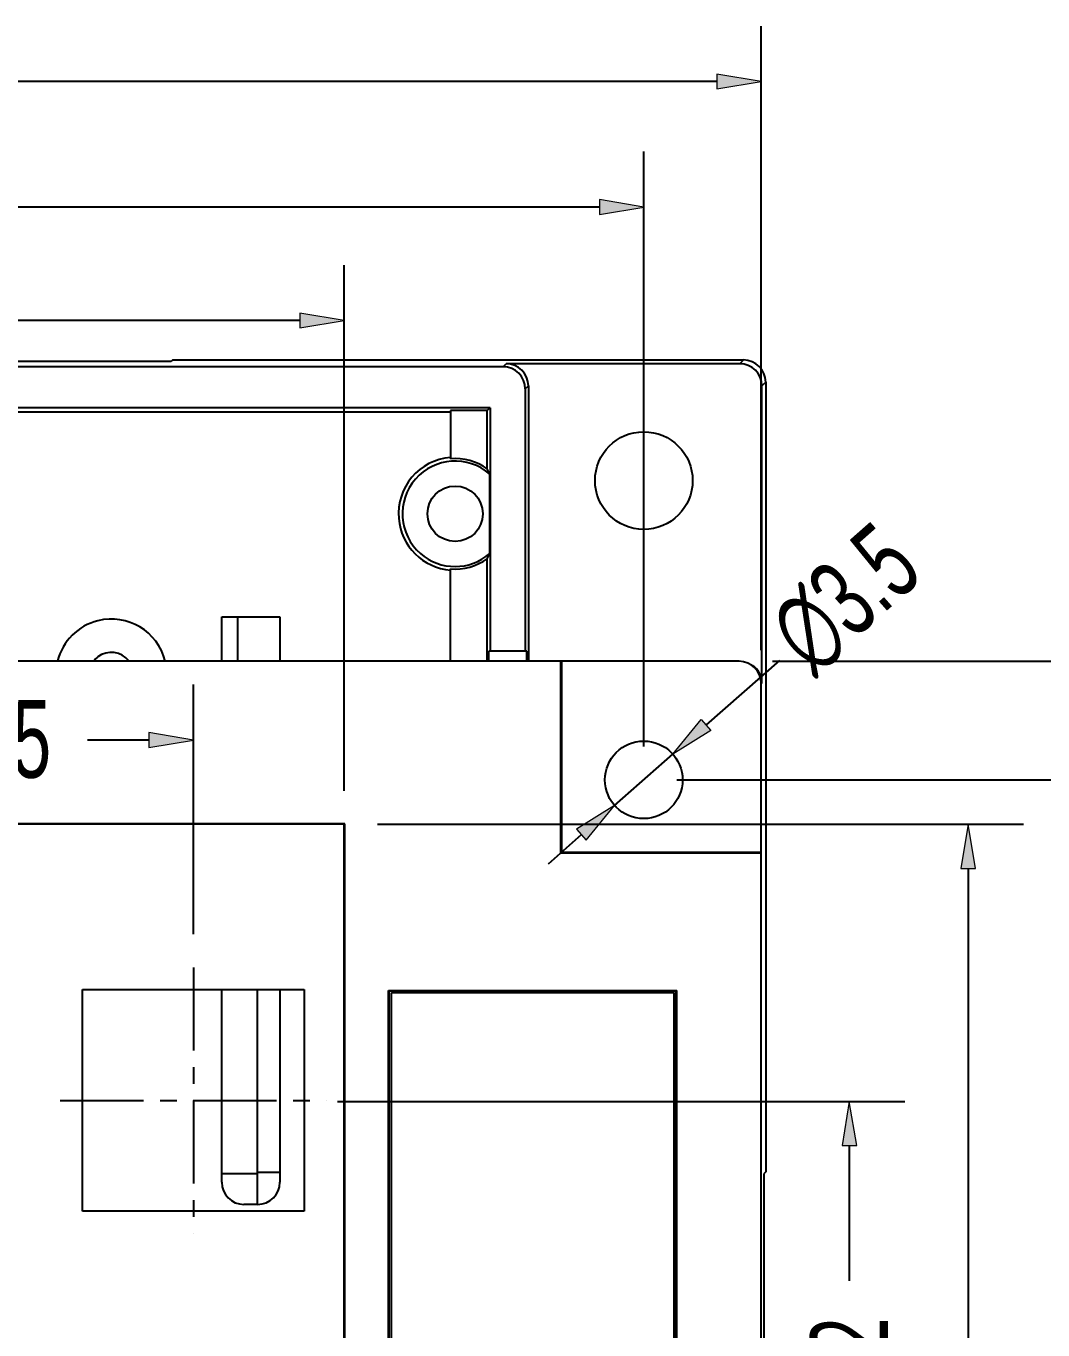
# Model space of a CAD drawing. Header units: inches. Extents: x 0 to 800, y 356 to 444.
# Drawn here: x 541.37 to 551, y 409.52 to 421.87 of the extents above; entities that cross this region are included whole.
import ezdxf

# ---------------------------------------------------------------- set-up
doc = ezdxf.new("R2010")
doc.units = ezdxf.units.IN
doc.header["$MEASUREMENT"] = 0
doc.linetypes.add('AI-Linetype-17', pattern=[1.259478, 0.787174, -0.157435, 0.157435, -0.157435])
doc.linetypes.add('AI-Linetype-18', pattern=[1.259478, 0.787174, -0.157435, 0.157435, -0.157435])
doc.layers.add('02___PRT_ALL_AXES', color=7, linetype='Continuous')

# ---------------------------------------------------------------- blocks, each defined once
blk = doc.blocks.new('block 2450')
at = {"color": 7, "lineweight": 25, "true_color": 0xffffff}
blk.add_lwpolyline([(542.763, 418.708), (542.747, 418.693)], dxfattribs=at)
blk = doc.blocks.new('block 2459')
at = {"color": 7, "lineweight": 25, "true_color": 0xffffff}
blk.add_lwpolyline([(545.888, 418.643), (545.917, 418.672)], dxfattribs=at)
blk = doc.blocks.new('block 2460')
at = {"color": 7, "lineweight": 25, "true_color": 0xffffff}
blk.add_lwpolyline([(545.766, 418.255), (545.738, 418.228)], dxfattribs=at)
blk = doc.blocks.new('block 2461')
at = {"color": 7, "lineweight": 25, "true_color": 0xffffff}
blk.add_lwpolyline([(546.098, 418.433), (546.127, 418.462)], dxfattribs=at)
blk = doc.blocks.new('block 2467')
at = {"color": 7, "lineweight": 25, "true_color": 0xffffff}
blk.add_lwpolyline([(548.163, 418.708), (548.127, 418.672)], dxfattribs=at)
blk = doc.blocks.new('block 2468')
at = {"color": 7, "lineweight": 25, "true_color": 0xffffff}
blk.add_lwpolyline([(548.373, 418.499), (548.337, 418.462)], dxfattribs=at)
blk = doc.blocks.new('block 2469')
at = {"color": 7, "lineweight": 25, "true_color": 0xffffff}
blk.add_lwpolyline([(544.389, 414.317), (544.385, 414.312)], dxfattribs=at)
blk = doc.blocks.new('block 2470')
at = {"color": 7, "lineweight": 25, "true_color": 0xffffff}
blk.add_lwpolyline([(544.007, 410.647), (541.907, 410.647)], dxfattribs=at)
blk = doc.blocks.new('block 2480')
at = {"color": 7, "lineweight": 25, "true_color": 0xffffff}
blk.add_lwpolyline([(543.565, 410.712), (543.435, 410.712)], dxfattribs=at)
blk = doc.blocks.new('block 2482')
at = {"color": 7, "lineweight": 25, "true_color": 0xffffff}
blk.add_lwpolyline([(543.775, 411.015), (543.565, 411.015)], dxfattribs=at)
blk = doc.blocks.new('block 2498')
at = {"color": 7, "lineweight": 25, "true_color": 0xffffff}
blk.add_lwpolyline([(544.838, 412.722), (544.831, 412.716)], dxfattribs=at)
blk = doc.blocks.new('block 2499')
at = {"color": 7, "lineweight": 25, "true_color": 0xffffff}
blk.add_lwpolyline([(546.431, 414.037), (546.441, 414.048)], dxfattribs=at)
blk = doc.blocks.new('block 2500')
at = {"color": 7, "lineweight": 25, "true_color": 0xffffff}
blk.add_lwpolyline([(548.337, 415.646), (548.333, 415.643)], dxfattribs=at)
blk = doc.blocks.new('block 2512')
at = {"color": 7, "lineweight": 25, "true_color": 0xffffff}
blk.add_lwpolyline([(547.506, 412.716), (544.831, 412.716)], dxfattribs=at)
blk = doc.blocks.new('block 2513')
at = {"color": 7, "lineweight": 25, "true_color": 0xffffff}
blk.add_lwpolyline([(544.838, 412.722), (545.382, 412.722)], dxfattribs=at)
blk = doc.blocks.new('block 2514')
at = {"color": 7, "lineweight": 25, "true_color": 0xffffff}
blk.add_lwpolyline([(546.956, 412.722), (547.5, 412.722)], dxfattribs=at)
blk = doc.blocks.new('block 2518')
at = {"color": 7, "lineweight": 25, "true_color": 0xffffff}
blk.add_lwpolyline([(545.019, 412.727), (547.318, 412.727)], dxfattribs=at)
blk = doc.blocks.new('block 2519')
at = {"color": 7, "lineweight": 25, "true_color": 0xffffff}
blk.add_lwpolyline([(547.526, 412.732), (547.323, 412.732)], dxfattribs=at)
blk = doc.blocks.new('block 2520')
at = {"color": 7, "lineweight": 25, "true_color": 0xffffff}
blk.add_lwpolyline([(545.015, 412.732), (544.811, 412.732)], dxfattribs=at)
blk = doc.blocks.new('block 2524')
at = {"color": 7, "lineweight": 25, "true_color": 0xffffff}
blk.add_lwpolyline([(544.805, 412.738), (547.533, 412.738)], dxfattribs=at)
blk = doc.blocks.new('block 2529')
at = {"color": 7, "lineweight": 25, "true_color": 0xffffff}
blk.add_lwpolyline([(541.907, 412.747), (544.007, 412.747)], dxfattribs=at)
blk = doc.blocks.new('block 2545')
at = {"color": 7, "lineweight": 25, "true_color": 0xffffff}
blk.add_lwpolyline([(548.331, 414.037), (546.431, 414.037)], dxfattribs=at)
blk = doc.blocks.new('block 2547')
at = {"color": 7, "lineweight": 25, "true_color": 0xffffff}
blk.add_lwpolyline([(546.441, 414.048), (548.331, 414.048)], dxfattribs=at)
blk = doc.blocks.new('block 2552')
at = {"color": 7, "lineweight": 25, "true_color": 0xffffff}
blk.add_lwpolyline([(547.323, 412.732), (547.318, 412.727)], dxfattribs=at)
blk = doc.blocks.new('block 2553')
at = {"color": 7, "lineweight": 25, "true_color": 0xffffff}
blk.add_lwpolyline([(547.526, 412.732), (547.533, 412.738)], dxfattribs=at)
blk = doc.blocks.new('block 2554')
at = {"color": 7, "lineweight": 25, "true_color": 0xffffff}
blk.add_lwpolyline([(544.385, 414.312), (519.825, 414.312)], dxfattribs=at)
blk = doc.blocks.new('block 2555')
at = {"color": 7, "lineweight": 25, "true_color": 0xffffff}
blk.add_lwpolyline([(544.389, 414.317), (519.821, 414.317)], dxfattribs=at)
blk = doc.blocks.new('block 2559')
at = {"color": 7, "lineweight": 25, "true_color": 0xffffff}
blk.add_lwpolyline([(548.373, 411.022), (548.357, 411.006)], dxfattribs=at)
blk = doc.blocks.new('block 2560')
at = {"color": 7, "lineweight": 25, "true_color": 0xffffff}
blk.add_lwpolyline([(548.121, 415.855), (516.089, 415.855)], dxfattribs=at)
blk = doc.blocks.new('block 2561')
at = {"color": 7, "lineweight": 25, "true_color": 0xffffff}
blk.add_lwpolyline([(546.111, 415.95), (545.752, 415.95)], dxfattribs=at)
blk = doc.blocks.new('block 2567')
at = {"color": 7, "lineweight": 25, "true_color": 0xffffff}
blk.add_lwpolyline([(543.225, 416.275), (543.775, 416.275)], dxfattribs=at)
blk = doc.blocks.new('block 2569')
at = {"color": 7, "lineweight": 25, "true_color": 0xffffff}
blk.add_lwpolyline([(541.907, 410.647), (541.907, 412.747)], dxfattribs=at)
blk = doc.blocks.new('block 2570')
at = {"color": 7, "lineweight": 25, "true_color": 0xffffff}
blk.add_lwpolyline([(543.225, 410.922), (543.225, 412.747)], dxfattribs=at)
blk = doc.blocks.new('block 2571')
at = {"color": 7, "lineweight": 25, "true_color": 0xffffff}
blk.add_lwpolyline([(543.225, 415.855), (543.225, 416.275)], dxfattribs=at)
blk = doc.blocks.new('block 2572')
at = {"color": 7, "lineweight": 25, "true_color": 0xffffff}
blk.add_lwpolyline([(543.377, 415.855), (543.377, 416.275)], dxfattribs=at)
blk = doc.blocks.new('block 2574')
at = {"color": 7, "lineweight": 25, "true_color": 0xffffff}
blk.add_lwpolyline([(543.775, 416.275), (543.775, 415.855)], dxfattribs=at)
blk = doc.blocks.new('block 2575')
at = {"color": 7, "lineweight": 25, "true_color": 0xffffff}
blk.add_lwpolyline([(543.775, 412.747), (543.775, 410.922)], dxfattribs=at)
blk = doc.blocks.new('block 2576')
at = {"color": 7, "lineweight": 25, "true_color": 0xffffff}
blk.add_lwpolyline([(544.007, 412.747), (544.007, 410.647)], dxfattribs=at)
blk = doc.blocks.new('block 2577')
at = {"color": 7, "lineweight": 25, "true_color": 0xffffff}
blk.add_lwpolyline([(545.39, 418.215), (518.82, 418.215)], dxfattribs=at)
blk = doc.blocks.new('block 2578')
at = {"color": 7, "lineweight": 25, "true_color": 0xffffff}
blk.add_lwpolyline([(545.738, 418.228), (545.39, 418.228)], dxfattribs=at)
blk = doc.blocks.new('block 2580')
at = {"color": 7, "lineweight": 25, "true_color": 0xffffff}
blk.add_lwpolyline([(545.766, 418.255), (518.444, 418.255)], dxfattribs=at)
blk = doc.blocks.new('block 2581')
at = {"color": 7, "lineweight": 25, "true_color": 0xffffff}
blk.add_lwpolyline([(545.888, 418.643), (518.322, 418.643)], dxfattribs=at)
blk = doc.blocks.new('block 2582')
at = {"color": 7, "lineweight": 25, "true_color": 0xffffff}
blk.add_lwpolyline([(548.127, 418.672), (545.917, 418.672)], dxfattribs=at)
blk = doc.blocks.new('block 2584')
at = {"color": 7, "lineweight": 25, "true_color": 0xffffff}
blk.add_lwpolyline([(542.747, 418.693), (537.458, 418.693)], dxfattribs=at)
blk = doc.blocks.new('block 2587')
at = {"color": 7, "lineweight": 25, "true_color": 0xffffff}
blk.add_lwpolyline([(542.763, 418.708), (548.163, 418.708)], dxfattribs=at)
blk = doc.blocks.new('block 2590')
at = {"color": 7, "lineweight": 25, "true_color": 0xffffff}
blk.add_lwpolyline([(544.385, 399.829), (544.385, 414.312)], dxfattribs=at)
blk = doc.blocks.new('block 2591')
at = {"color": 7, "lineweight": 25, "true_color": 0xffffff}
blk.add_lwpolyline([(544.389, 399.824), (544.389, 414.317)], dxfattribs=at)
blk = doc.blocks.new('block 2592')
at = {"color": 7, "lineweight": 25, "true_color": 0xffffff}
blk.add_lwpolyline([(544.805, 401.403), (544.805, 412.738)], dxfattribs=at)
blk = doc.blocks.new('block 2593')
at = {"color": 7, "lineweight": 25, "true_color": 0xffffff}
blk.add_lwpolyline([(544.811, 401.718), (544.811, 412.732)], dxfattribs=at)
blk = doc.blocks.new('block 2594')
at = {"color": 7, "lineweight": 25, "true_color": 0xffffff}
blk.add_lwpolyline([(544.831, 401.571), (544.831, 412.716)], dxfattribs=at)
blk = doc.blocks.new('block 2595')
at = {"color": 7, "lineweight": 25, "true_color": 0xffffff}
blk.add_lwpolyline([(545.015, 412.722), (545.015, 412.732)], dxfattribs=at)
blk = doc.blocks.new('block 2596')
at = {"color": 7, "lineweight": 25, "true_color": 0xffffff}
blk.add_lwpolyline([(545.019, 412.722), (545.019, 412.727)], dxfattribs=at)
blk = doc.blocks.new('block 2600')
at = {"color": 7, "lineweight": 25, "true_color": 0xffffff}
blk.add_lwpolyline([(545.382, 412.727), (545.382, 412.722)], dxfattribs=at)
blk = doc.blocks.new('block 2601')
at = {"color": 7, "lineweight": 25, "true_color": 0xffffff}
blk.add_lwpolyline([(545.39, 418.228), (545.39, 417.772)], dxfattribs=at)
blk = doc.blocks.new('block 2604')
at = {"color": 7, "lineweight": 25, "true_color": 0xffffff}
blk.add_lwpolyline([(545.39, 415.855), (545.39, 416.73)], dxfattribs=at)
blk = doc.blocks.new('block 2608')
at = {"color": 7, "lineweight": 25, "true_color": 0xffffff}
blk.add_lwpolyline([(544.811, 412.732), (544.805, 412.738)], dxfattribs=at)
blk = doc.blocks.new('block 2609')
at = {"color": 7, "lineweight": 25, "true_color": 0xffffff}
blk.add_lwpolyline([(545.015, 412.732), (545.019, 412.727)], dxfattribs=at)
blk = doc.blocks.new('block 2613')
at = {"color": 7, "lineweight": 25, "true_color": 0xffffff}
blk.add_lwpolyline([(545.738, 415.855), (545.738, 416.826)], dxfattribs=at)
blk = doc.blocks.new('block 2614')
at = {"color": 7, "lineweight": 25, "true_color": 0xffffff}
blk.add_lwpolyline([(545.738, 417.676), (545.738, 418.228)], dxfattribs=at)
blk = doc.blocks.new('block 2616')
at = {"color": 7, "lineweight": 25, "true_color": 0xffffff}
blk.add_lwpolyline([(545.752, 415.855), (545.752, 415.95)], dxfattribs=at)
blk = doc.blocks.new('block 2618')
at = {"color": 7, "lineweight": 25, "true_color": 0xffffff}
blk.add_lwpolyline([(545.762, 416.875), (545.762, 417.627)], dxfattribs=at)
blk = doc.blocks.new('block 2619')
at = {"color": 7, "lineweight": 25, "true_color": 0xffffff}
blk.add_lwpolyline([(545.766, 418.255), (545.766, 415.95)], dxfattribs=at)
blk = doc.blocks.new('block 2621')
at = {"color": 7, "lineweight": 25, "true_color": 0xffffff}
blk.add_lwpolyline([(546.098, 418.433), (546.098, 415.95)], dxfattribs=at)
blk = doc.blocks.new('block 2624')
at = {"color": 7, "lineweight": 25, "true_color": 0xffffff}
blk.add_lwpolyline([(546.111, 415.855), (546.111, 415.95)], dxfattribs=at)
blk = doc.blocks.new('block 2625')
at = {"color": 7, "lineweight": 25, "true_color": 0xffffff}
blk.add_lwpolyline([(546.127, 418.462), (546.127, 415.855)], dxfattribs=at)
blk = doc.blocks.new('block 2627')
at = {"color": 7, "lineweight": 25, "true_color": 0xffffff}
blk.add_lwpolyline([(546.431, 415.855), (546.431, 414.037)], dxfattribs=at)
blk = doc.blocks.new('block 2629')
at = {"color": 7, "lineweight": 25, "true_color": 0xffffff}
blk.add_lwpolyline([(546.441, 415.855), (546.441, 414.048)], dxfattribs=at)
blk = doc.blocks.new('block 2631')
at = {"color": 7, "lineweight": 25, "true_color": 0xffffff}
blk.add_lwpolyline([(546.956, 412.727), (546.956, 412.722)], dxfattribs=at)
blk = doc.blocks.new('block 2632')
at = {"color": 7, "lineweight": 25, "true_color": 0xffffff}
blk.add_lwpolyline([(547.506, 412.716), (547.5, 412.722)], dxfattribs=at)
blk = doc.blocks.new('block 2637')
at = {"color": 7, "lineweight": 25, "true_color": 0xffffff}
blk.add_lwpolyline([(547.318, 412.727), (547.318, 412.722)], dxfattribs=at)
blk = doc.blocks.new('block 2638')
at = {"color": 7, "lineweight": 25, "true_color": 0xffffff}
blk.add_lwpolyline([(547.323, 412.732), (547.323, 412.722)], dxfattribs=at)
blk = doc.blocks.new('block 2639')
at = {"color": 7, "lineweight": 25, "true_color": 0xffffff}
blk.add_lwpolyline([(547.506, 401.571), (547.506, 412.716)], dxfattribs=at)
blk = doc.blocks.new('block 2640')
at = {"color": 7, "lineweight": 25, "true_color": 0xffffff}
blk.add_lwpolyline([(547.526, 401.718), (547.526, 412.732)], dxfattribs=at)
blk = doc.blocks.new('block 2641')
at = {"color": 7, "lineweight": 25, "true_color": 0xffffff}
blk.add_lwpolyline([(547.533, 401.403), (547.533, 412.738)], dxfattribs=at)
blk = doc.blocks.new('block 2642')
at = {"color": 7, "lineweight": 25, "true_color": 0xffffff}
blk.add_lwpolyline([(548.331, 398.496), (548.331, 415.645)], dxfattribs=at)
blk = doc.blocks.new('block 2644')
at = {"color": 7, "lineweight": 25, "true_color": 0xffffff}
blk.add_lwpolyline([(548.337, 415.646), (548.337, 418.462)], dxfattribs=at)
blk = doc.blocks.new('block 2645')
at = {"color": 7, "lineweight": 25, "true_color": 0xffffff}
blk.add_lwpolyline([(548.357, 403.387), (548.357, 411.006)], dxfattribs=at)
blk = doc.blocks.new('block 2646')
at = {"color": 7, "lineweight": 25, "true_color": 0xffffff}
blk.add_lwpolyline([(548.373, 418.499), (548.373, 411.022)], dxfattribs=at)
blk = doc.blocks.new('block 2772')
at = {"color": 7, "lineweight": 25, "true_color": 0xffffff}
blk.add_open_spline([(545.762, 417.627), (545.755, 417.644), (545.747, 417.66), (545.738, 417.676)], degree=3, dxfattribs=at)
blk = doc.blocks.new('block 2773')
at = {"color": 7, "lineweight": 25, "true_color": 0xffffff}
blk.add_open_spline([(545.738, 416.826), (545.747, 416.843), (545.755, 416.859), (545.762, 416.875)], degree=3, dxfattribs=at)
blk = doc.blocks.new('block 2774')
at = {"color": 7, "lineweight": 25, "true_color": 0xffffff}
blk.add_open_spline([(545.39, 417.785), (545.095, 417.761), (544.876, 417.502), (544.9, 417.207), (544.922, 416.946), (545.129, 416.739), (545.39, 416.718)], degree=3, knots=[0, 0, 0, 0, 1, 1, 1, 2, 2, 2, 2], dxfattribs=at)
blk = doc.blocks.new('block 2776')
at = {"color": 7, "lineweight": 25, "true_color": 0xffffff}
blk.add_open_spline([(542.69, 415.856), (542.62, 416.138), (542.335, 416.309), (542.054, 416.239), (541.865, 416.192), (541.719, 416.045), (541.672, 415.856)], degree=3, knots=[0, 0, 0, 0, 1, 1, 1, 2, 2, 2, 2], dxfattribs=at)
blk = doc.blocks.new('block 2777')
at = {"color": 7, "lineweight": 25, "true_color": 0xffffff}
blk.add_open_spline([(545.39, 416.73), (545.514, 416.72), (545.638, 416.754), (545.738, 416.826)], degree=3, dxfattribs=at)
blk = doc.blocks.new('block 2778')
at = {"color": 7, "lineweight": 25, "true_color": 0xffffff}
blk.add_open_spline([(545.738, 417.676), (545.638, 417.749), (545.514, 417.783), (545.39, 417.772)], degree=3, dxfattribs=at)
blk = doc.blocks.new('block 2779')
at = {"color": 7, "lineweight": 25, "true_color": 0xffffff}
blk.add_open_spline([(545.762, 417.627), (545.555, 417.809), (545.239, 417.787), (545.059, 417.58), (544.877, 417.372), (544.898, 417.057), (545.105, 416.875), (545.294, 416.711), (545.574, 416.711), (545.762, 416.875)], degree=3, knots=[0, 0, 0, 0, 1, 1, 1, 2, 2, 2, 3, 3, 3, 3], dxfattribs=at)
blk = doc.blocks.new('block 2780')
at = {"color": 7, "lineweight": 25, "true_color": 0xffffff}
blk.add_open_spline([(547.681, 417.566), (547.681, 417.821), (547.475, 418.028), (547.219, 418.028), (546.964, 418.028), (546.758, 417.821), (546.758, 417.566), (546.758, 417.311), (546.964, 417.104), (547.219, 417.104), (547.475, 417.104), (547.681, 417.311), (547.681, 417.566), (547.681, 417.566), (547.681, 417.566), (547.681, 417.566)], degree=3, knots=[0, 0, 0, 0, 1, 1, 1, 2, 2, 2, 3, 3, 3, 4, 4, 4, 5, 5, 5, 5], dxfattribs=at)
blk = doc.blocks.new('block 2781')
at = {"color": 7, "lineweight": 25, "true_color": 0xffffff}
blk.add_open_spline([(547.586, 414.732), (547.586, 414.935), (547.422, 415.1), (547.219, 415.1), (547.016, 415.1), (546.852, 414.935), (546.852, 414.732), (546.852, 414.529), (547.016, 414.365), (547.219, 414.365), (547.422, 414.365), (547.586, 414.529), (547.586, 414.732), (547.586, 414.732), (547.586, 414.732), (547.586, 414.732)], degree=3, knots=[0, 0, 0, 0, 1, 1, 1, 2, 2, 2, 3, 3, 3, 4, 4, 4, 5, 5, 5, 5], dxfattribs=at)
blk = doc.blocks.new('block 2782')
at = {"color": 7, "lineweight": 25, "true_color": 0xffffff}
blk.add_open_spline([(545.696, 417.251), (545.696, 417.396), (545.579, 417.514), (545.434, 417.514), (545.289, 417.514), (545.172, 417.396), (545.172, 417.251), (545.172, 417.106), (545.289, 416.989), (545.434, 416.989), (545.579, 416.989), (545.696, 417.106), (545.696, 417.251), (545.696, 417.251), (545.696, 417.251), (545.696, 417.251)], degree=3, knots=[0, 0, 0, 0, 1, 1, 1, 2, 2, 2, 3, 3, 3, 4, 4, 4, 5, 5, 5, 5], dxfattribs=at)
blk = doc.blocks.new('block 2784')
at = {"color": 7, "lineweight": 25, "true_color": 0xffffff}
blk.add_open_spline([(542.348, 415.857), (542.276, 415.949), (542.145, 415.967), (542.053, 415.896), (542.038, 415.885), (542.025, 415.872), (542.015, 415.857)], degree=3, knots=[0, 0, 0, 0, 1, 1, 1, 2, 2, 2, 2], dxfattribs=at)
blk = doc.blocks.new('block 2785')
at = {"color": 7, "lineweight": 25, "true_color": 0xffffff}
blk.add_open_spline([(543.565, 410.712), (543.682, 410.712), (543.775, 410.807), (543.775, 410.922)], degree=3, dxfattribs=at)
blk = doc.blocks.new('block 2786')
at = {"color": 7, "lineweight": 25, "true_color": 0xffffff}
blk.add_open_spline([(543.225, 410.922), (543.225, 410.807), (543.318, 410.712), (543.435, 410.712)], degree=3, dxfattribs=at)
blk = doc.blocks.new('block 2789')
at = {"color": 7, "lineweight": 25, "true_color": 0xffffff}
blk.add_open_spline([(548.331, 415.645), (548.331, 415.761), (548.236, 415.855), (548.121, 415.855)], degree=3, dxfattribs=at)
blk = doc.blocks.new('block 2797')
at = {"color": 7, "lineweight": 25, "true_color": 0xffffff}
blk.add_open_spline([(548.373, 418.499), (548.373, 418.615), (548.279, 418.708), (548.163, 418.708)], degree=3, dxfattribs=at)
blk = doc.blocks.new('block 2803')
at = {"color": 7, "lineweight": 25, "true_color": 0xffffff}
blk.add_open_spline([(546.098, 418.433), (546.098, 418.549), (546.004, 418.643), (545.888, 418.643)], degree=3, dxfattribs=at)
blk = doc.blocks.new('block 2805')
at = {"color": 7, "lineweight": 25, "true_color": 0xffffff}
blk.add_open_spline([(546.127, 418.462), (546.127, 418.578), (546.033, 418.672), (545.917, 418.672)], degree=3, dxfattribs=at)
blk = doc.blocks.new('block 2806')
at = {"color": 7, "lineweight": 25, "true_color": 0xffffff}
blk.add_open_spline([(548.337, 415.646), (548.337, 415.714), (548.303, 415.779), (548.247, 415.818)], degree=3, dxfattribs=at)
blk = doc.blocks.new('block 2809')
at = {"color": 7, "lineweight": 25, "true_color": 0xffffff}
blk.add_open_spline([(548.337, 418.462), (548.337, 418.578), (548.242, 418.672), (548.127, 418.672)], degree=3, dxfattribs=at)
blk = doc.blocks.new('block 3540')
at = {"color": 5, "lineweight": 25, "true_color": 0x0000ff}
blk.add_lwpolyline([(548.331, 415.96), (548.331, 421.869)], dxfattribs=at)
blk = doc.blocks.new('block 3542')
at = {"color": 5, "lineweight": 25, "true_color": 0x0000ff}
blk.add_lwpolyline([(547.911, 421.345), (533.487, 421.345)], dxfattribs=at)
blk = doc.blocks.new('block 3544')
at = {"true_color": 0x0000ff}
h = blk.add_hatch(color=5, dxfattribs=at)
h.dxf.hatch_style = 2
h.paths.add_polyline_path([(547.911, 421.415), (547.911, 421.274), (548.331, 421.345)])
at = {"lineweight": 0}
blk.add_lwpolyline([(547.911, 421.415), (547.911, 421.274), (548.331, 421.345), (547.911, 421.415)], dxfattribs=at)
blk = doc.blocks.new('block 3547')
at = {"lineweight": 0}
blk.add_lwpolyline([(548.331, 415.645), (548.331, 415.645)], dxfattribs=at)
blk = doc.blocks.new('block 3548')
at = {"lineweight": 0}
blk.add_lwpolyline([(548.331, 421.345), (548.331, 421.345)], dxfattribs=at)
blk = doc.blocks.new('block 3538')
for name in ['block 3540', 'block 3542', 'block 3544', 'block 3548', 'block 3547']:
    blk.add_blockref(name, (0, 0))
blk = doc.blocks.new('block 3551')
at = {"color": 5, "lineweight": 25, "true_color": 0x0000ff}
blk.add_lwpolyline([(544.385, 414.627), (544.385, 419.606)], dxfattribs=at)
blk = doc.blocks.new('block 3553')
at = {"color": 5, "lineweight": 25, "true_color": 0x0000ff}
blk.add_lwpolyline([(543.965, 419.082), (532.913, 419.082)], dxfattribs=at)
blk = doc.blocks.new('block 3555')
at = {"true_color": 0x0000ff}
h = blk.add_hatch(color=5, dxfattribs=at)
h.dxf.hatch_style = 2
h.paths.add_polyline_path([(543.965, 419.151), (543.965, 419.011), (544.385, 419.082)])
at = {"lineweight": 0}
blk.add_lwpolyline([(543.965, 419.151), (543.965, 419.011), (544.385, 419.082), (543.965, 419.151)], dxfattribs=at)
blk = doc.blocks.new('block 3558')
at = {"lineweight": 0}
blk.add_lwpolyline([(544.385, 414.312), (544.385, 414.312)], dxfattribs=at)
blk = doc.blocks.new('block 3559')
at = {"lineweight": 0}
blk.add_lwpolyline([(544.385, 419.082), (544.385, 419.082)], dxfattribs=at)
blk = doc.blocks.new('block 3549')
for name in ['block 3551', 'block 3555', 'block 3553', 'block 3559', 'block 3558']:
    blk.add_blockref(name, (0, 0))
blk = doc.blocks.new('block 3562')
at = {"color": 5, "lineweight": 25, "true_color": 0x0000ff}
blk.add_lwpolyline([(547.219, 415.047), (547.219, 420.681)], dxfattribs=at)
blk = doc.blocks.new('block 3564')
at = {"color": 5, "lineweight": 25, "true_color": 0x0000ff}
blk.add_lwpolyline([(546.799, 420.156), (532.925, 420.156)], dxfattribs=at)
blk = doc.blocks.new('block 3566')
at = {"true_color": 0x0000ff}
h = blk.add_hatch(color=5, dxfattribs=at)
h.dxf.hatch_style = 2
h.paths.add_polyline_path([(546.799, 420.226), (546.799, 420.086), (547.219, 420.156)])
at = {"lineweight": 0}
blk.add_lwpolyline([(546.799, 420.226), (546.799, 420.086), (547.219, 420.156), (546.799, 420.226)], dxfattribs=at)
blk = doc.blocks.new('block 3569')
at = {"lineweight": 0}
blk.add_lwpolyline([(547.219, 414.732), (547.219, 414.732)], dxfattribs=at)
blk = doc.blocks.new('block 3570')
at = {"lineweight": 0}
blk.add_lwpolyline([(547.219, 420.156), (547.219, 420.156)], dxfattribs=at)
blk = doc.blocks.new('block 3560')
for name in ['block 3562', 'block 3564', 'block 3566', 'block 3570', 'block 3569']:
    blk.add_blockref(name, (0, 0))
blk = doc.blocks.new('block 3572')
at = {"color": 5, "lineweight": 25, "true_color": 0x0000ff}
blk.add_lwpolyline([(548.502, 415.863), (547.81, 415.253)], dxfattribs=at)
blk = doc.blocks.new('block 3573')
at = {"color": 5, "lineweight": 25, "true_color": 0x0000ff}
blk.add_lwpolyline([(546.628, 414.212), (546.313, 413.935)], dxfattribs=at)
blk = doc.blocks.new('block 3574')
at = {"color": 3, "true_color": 0x00ff00, "insert": (548.85, 415.68), "char_height": 0.7347, "attachment_point": 7, "rotation": 41.3857}
blk.add_mtext('\\fAdobe Song Std L|b0|i0|c0|p34;\\W0.67;∅3.5', dxfattribs=at)
blk = doc.blocks.new('block 3575')
at = {"color": 5, "lineweight": 25, "true_color": 0x0000ff}
blk.add_lwpolyline([(546.943, 414.49), (547.494, 414.975)], dxfattribs=at)
blk = doc.blocks.new('block 3576')
at = {"true_color": 0x0000ff}
h = blk.add_hatch(color=5, dxfattribs=at)
h.dxf.hatch_style = 2
h.paths.add_polyline_path([(546.582, 414.265), (546.675, 414.16), (546.943, 414.49)])
at = {"lineweight": 0}
blk.add_lwpolyline([(546.582, 414.265), (546.675, 414.16), (546.943, 414.49), (546.582, 414.265)], dxfattribs=at)
blk = doc.blocks.new('block 3577')
at = {"true_color": 0x0000ff}
h = blk.add_hatch(color=5, dxfattribs=at)
h.dxf.hatch_style = 2
h.paths.add_polyline_path([(547.763, 415.305), (547.855, 415.2), (547.494, 414.975)])
at = {"lineweight": 0}
blk.add_lwpolyline([(547.763, 415.305), (547.855, 415.2), (547.494, 414.975), (547.763, 415.305)], dxfattribs=at)
blk = doc.blocks.new('block 3578')
at = {"lineweight": 0}
blk.add_lwpolyline([(547.494, 414.975), (547.494, 414.975)], dxfattribs=at)
blk = doc.blocks.new('block 3579')
at = {"lineweight": 0}
blk.add_lwpolyline([(546.943, 414.49), (546.943, 414.49)], dxfattribs=at)
blk = doc.blocks.new('block 3571')
for name in ['block 3574', 'block 3572', 'block 3577', 'block 3575', 'block 3578', 'block 3576', 'block 3579', 'block 3573']:
    blk.add_blockref(name, (0, 0))
blk = doc.blocks.new('block 3581')
at = {"color": 5, "lineweight": 25, "true_color": 0x0000ff}
blk.add_lwpolyline([(548.436, 415.855), (552.938, 415.855)], dxfattribs=at)
blk = doc.blocks.new('block 3588')
at = {"lineweight": 0}
blk.add_lwpolyline([(548.121, 415.855), (548.121, 415.855)], dxfattribs=at)
blk = doc.blocks.new('block 3580')
for name in ['block 3588', 'block 3581']:
    blk.add_blockref(name, (0, 0))
blk = doc.blocks.new('block 3592')
at = {"color": 5, "lineweight": 25, "true_color": 0x0000ff}
blk.add_lwpolyline([(544.321, 411.688), (549.689, 411.688)], dxfattribs=at)
blk = doc.blocks.new('block 3593')
at = {"color": 5, "lineweight": 25, "true_color": 0x0000ff}
blk.add_lwpolyline([(546.894, 407.07), (549.689, 407.07)], dxfattribs=at)
blk = doc.blocks.new('block 3594')
at = {"color": 5, "lineweight": 25, "true_color": 0x0000ff}
blk.add_lwpolyline([(549.164, 411.269), (549.164, 409.988)], dxfattribs=at)
blk = doc.blocks.new('block 3595')
at = {"color": 5, "lineweight": 25, "true_color": 0x0000ff}
blk.add_lwpolyline([(549.164, 407.49), (549.164, 408.771)], dxfattribs=at)
blk = doc.blocks.new('block 3596')
at = {"true_color": 0x0000ff}
h = blk.add_hatch(color=5, dxfattribs=at)
h.dxf.hatch_style = 2
h.paths.add_polyline_path([(549.095, 411.269), (549.234, 411.269), (549.164, 411.688)])
at = {"lineweight": 0}
blk.add_lwpolyline([(549.095, 411.269), (549.234, 411.269), (549.164, 411.688), (549.095, 411.269)], dxfattribs=at)
blk = doc.blocks.new('block 3597')
at = {"true_color": 0x0000ff}
h = blk.add_hatch(color=5, dxfattribs=at)
h.dxf.hatch_style = 2
h.paths.add_polyline_path([(549.095, 407.49), (549.234, 407.49), (549.164, 407.07)])
at = {"lineweight": 0}
blk.add_lwpolyline([(549.095, 407.49), (549.234, 407.49), (549.164, 407.07), (549.095, 407.49)], dxfattribs=at)
blk = doc.blocks.new('block 3598')
at = {"color": 3, "true_color": 0x00ff00, "insert": (549.531, 408.91), "char_height": 0.7347, "attachment_point": 7, "rotation": 90}
blk.add_mtext('\\fAdobe Song Std L|b0|i0|c0|p34;\\W0.67;22', dxfattribs=at)
blk = doc.blocks.new('block 3599')
at = {"lineweight": 0}
blk.add_lwpolyline([(544.007, 411.688), (544.007, 411.688)], dxfattribs=at)
blk = doc.blocks.new('block 3600')
at = {"lineweight": 0}
blk.add_lwpolyline([(546.578, 407.07), (546.578, 407.07)], dxfattribs=at)
blk = doc.blocks.new('block 3601')
at = {"lineweight": 0}
blk.add_lwpolyline([(549.164, 407.07), (549.164, 407.07)], dxfattribs=at)
blk = doc.blocks.new('block 3591')
for name in ['block 3599', 'block 3592', 'block 3596', 'block 3594', 'block 3598', 'block 3595', 'block 3597', 'block 3600', 'block 3593', 'block 3601']:
    blk.add_blockref(name, (0, 0))
blk = doc.blocks.new('block 3603')
at = {"color": 5, "lineweight": 25, "true_color": 0x0000ff}
blk.add_lwpolyline([(544.699, 414.312), (550.812, 414.312)], dxfattribs=at)
blk = doc.blocks.new('block 3605')
at = {"color": 5, "lineweight": 25, "true_color": 0x0000ff}
blk.add_lwpolyline([(550.288, 413.893), (550.288, 407.655)], dxfattribs=at)
blk = doc.blocks.new('block 3607')
at = {"true_color": 0x0000ff}
h = blk.add_hatch(color=5, dxfattribs=at)
h.dxf.hatch_style = 2
h.paths.add_polyline_path([(550.218, 413.893), (550.357, 413.893), (550.288, 414.312)])
at = {"lineweight": 0}
blk.add_lwpolyline([(550.218, 413.893), (550.357, 413.893), (550.288, 414.312), (550.218, 413.893)], dxfattribs=at)
blk = doc.blocks.new('block 3610')
at = {"lineweight": 0}
blk.add_lwpolyline([(544.385, 414.312), (544.385, 414.312)], dxfattribs=at)
blk = doc.blocks.new('block 3602')
for name in ['block 3610', 'block 3603', 'block 3607', 'block 3605']:
    blk.add_blockref(name, (0, 0))
blk = doc.blocks.new('block 3615')
at = {"color": 5, "lineweight": 25, "true_color": 0x0000ff}
blk.add_lwpolyline([(547.533, 414.732), (551.986, 414.732)], dxfattribs=at)
blk = doc.blocks.new('block 3622')
at = {"lineweight": 0}
blk.add_lwpolyline([(547.219, 414.732), (547.219, 414.732)], dxfattribs=at)
blk = doc.blocks.new('block 3614')
for name in ['block 3622', 'block 3615']:
    blk.add_blockref(name, (0, 0))
blk = doc.blocks.new('block 3625')
at = {"color": 1, "linetype": 'AI-Linetype-17', "lineweight": 25, "true_color": 0xff0000}
blk.add_lwpolyline([(541.697, 411.697), (544.217, 411.697)], dxfattribs=at)
blk = doc.blocks.new('block 3626')
at = {"color": 1, "linetype": 'AI-Linetype-18', "lineweight": 25, "true_color": 0xff0000}
blk.add_lwpolyline([(542.957, 412.957), (542.957, 410.438)], dxfattribs=at)
blk = doc.blocks.new('block 3713')
at = {"color": 5, "lineweight": 25, "true_color": 0x0000ff}
blk.add_lwpolyline([(539.809, 413.271), (539.809, 415.634)], dxfattribs=at)
blk = doc.blocks.new('block 3714')
at = {"color": 5, "lineweight": 25, "true_color": 0x0000ff}
blk.add_lwpolyline([(542.957, 413.271), (542.957, 415.634)], dxfattribs=at)
blk = doc.blocks.new('block 3715')
at = {"color": 5, "lineweight": 25, "true_color": 0x0000ff}
blk.add_lwpolyline([(540.229, 415.109), (540.81, 415.109)], dxfattribs=at)
blk = doc.blocks.new('block 3716')
at = {"color": 5, "lineweight": 25, "true_color": 0x0000ff}
blk.add_lwpolyline([(542.537, 415.109), (541.956, 415.109)], dxfattribs=at)
blk = doc.blocks.new('block 3717')
at = {"true_color": 0x0000ff}
h = blk.add_hatch(color=5, dxfattribs=at)
h.dxf.hatch_style = 2
h.paths.add_polyline_path([(540.229, 415.179), (540.229, 415.039), (539.809, 415.109)])
at = {"lineweight": 0}
blk.add_lwpolyline([(540.229, 415.179), (540.229, 415.039), (539.809, 415.109), (540.229, 415.179)], dxfattribs=at)
blk = doc.blocks.new('block 3718')
at = {"true_color": 0x0000ff}
h = blk.add_hatch(color=5, dxfattribs=at)
h.dxf.hatch_style = 2
h.paths.add_polyline_path([(542.537, 415.179), (542.537, 415.039), (542.957, 415.109)])
at = {"lineweight": 0}
blk.add_lwpolyline([(542.537, 415.179), (542.537, 415.039), (542.957, 415.109), (542.537, 415.179)], dxfattribs=at)
blk = doc.blocks.new('block 3719')
at = {"color": 3, "true_color": 0x00ff00, "insert": (540.879, 414.742), "char_height": 0.7347, "attachment_point": 7}
blk.add_mtext('\\fAdobe Song Std L|b0|i0|c0|p34;\\W0.67;15', dxfattribs=at)
blk = doc.blocks.new('block 3720')
at = {"lineweight": 0}
blk.add_lwpolyline([(539.809, 412.957), (539.809, 412.957)], dxfattribs=at)
blk = doc.blocks.new('block 3721')
at = {"lineweight": 0}
blk.add_lwpolyline([(542.957, 412.957), (542.957, 412.957)], dxfattribs=at)
blk = doc.blocks.new('block 3722')
at = {"lineweight": 0}
blk.add_lwpolyline([(542.957, 415.109), (542.957, 415.109)], dxfattribs=at)
blk = doc.blocks.new('block 3712')
for name in ['block 3713', 'block 3714', 'block 3719', 'block 3717', 'block 3718', 'block 3715', 'block 3716', 'block 3722', 'block 3720', 'block 3721']:
    blk.add_blockref(name, (0, 0))
blk = doc.blocks.new('block 4492')
at = {"layer": '02___PRT_ALL_AXES', "color": 7, "lineweight": 25, "true_color": 0xffffff}
blk.add_lwpolyline([(543.225, 411.006), (543.565, 411.006)], dxfattribs=at)
blk = doc.blocks.new('block 4501')
at = {"layer": '02___PRT_ALL_AXES', "color": 7, "lineweight": 25, "true_color": 0xffffff}
blk.add_lwpolyline([(543.565, 410.712), (543.565, 412.747)], dxfattribs=at)

msp = doc.modelspace()

# ---------------------------------------------------------------- block references
for name in ['block 3538', 'block 3560', 'block 3549', 'block 2581', 'block 2584', 'block 2450', 'block 2587', 'block 2459', 'block 2803', 'block 2582', 'block 2805', 'block 2467', 'block 2809', 'block 2797', 'block 2461', 'block 2621', 'block 2625', 'block 2468', 'block 2644', 'block 2646', 'block 2580', 'block 2460', 'block 2619', 'block 2577', 'block 2578', 'block 2601', 'block 2614', 'block 2780', 'block 2774', 'block 2779', 'block 2778', 'block 2772', 'block 2782', 'block 2618', 'block 3571', 'block 2777', 'block 2773', 'block 2613', 'block 2604', 'block 2776', 'block 2567', 'block 2571', 'block 2572', 'block 2574', 'block 2784', 'block 2561', 'block 2616', 'block 2624', 'block 2560', 'block 2627', 'block 2629', 'block 2789', 'block 3580', 'block 2806', 'block 3712', 'block 2642', 'block 2500', 'block 2781', 'block 3614', 'block 2555', 'block 2554', 'block 2469', 'block 2590', 'block 3602', 'block 2591', 'block 2499', 'block 2545', 'block 2547', 'block 3626', 'block 2529', 'block 2569', 'block 2570', 'block 2575', 'block 2576', 'block 2524', 'block 2592', 'block 2608', 'block 2520', 'block 2593', 'block 2498', 'block 2512', 'block 2594', 'block 2513', 'block 2595', 'block 2609', 'block 2518', 'block 2596', 'block 2600', 'block 2631', 'block 2514', 'block 2552', 'block 2637', 'block 2519', 'block 2638', 'block 2632', 'block 2639', 'block 2553', 'block 2640', 'block 2641', 'block 3625', 'block 3591', 'block 2482', 'block 2559', 'block 2645', 'block 2786', 'block 2785', 'block 2470', 'block 2480']:
    msp.add_blockref(name, (0, 0))
at = {"layer": '02___PRT_ALL_AXES'}
for name in ['block 4501', 'block 4492']:
    msp.add_blockref(name, (0, 0), dxfattribs=at)

doc.saveas('drawing.dxf')
